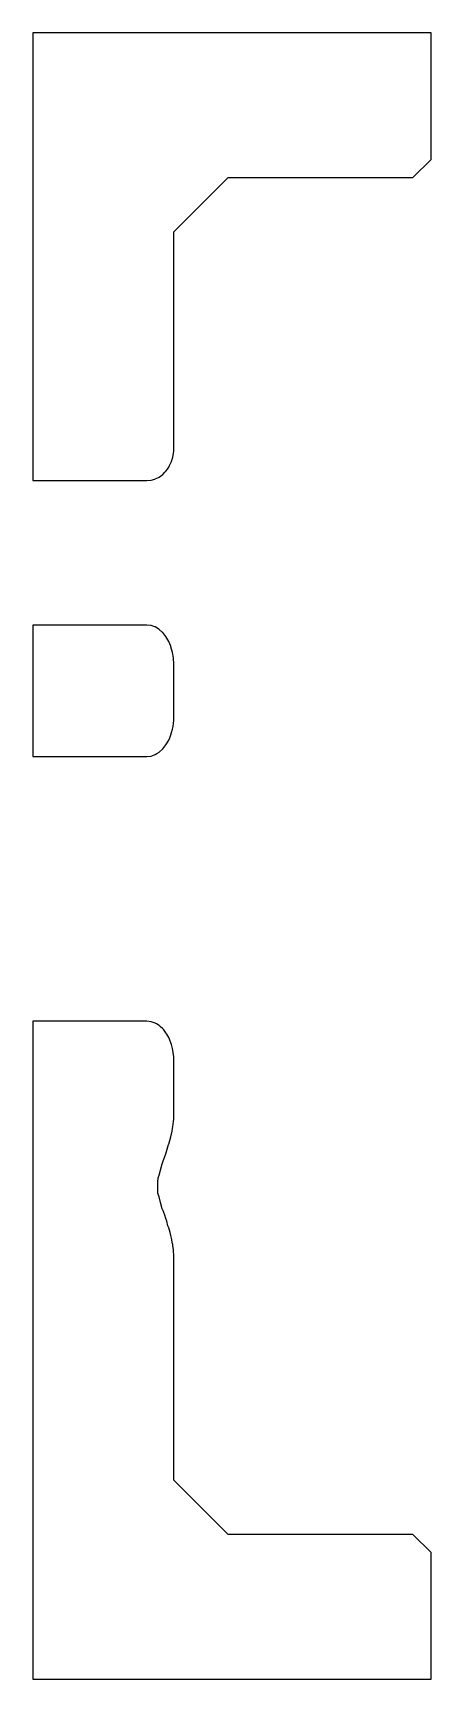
# Model space of a CAD drawing. Header units: metres. Extents: x 0 to 47.5, y 0 to 45.5.
# Drawn here: x 36.5 to 47.5, y 0 to 45.5 of the extents above.
import ezdxf

# ---------------------------------------------------------------- set-up
doc = ezdxf.new("R2010")
doc.units = ezdxf.units.M

msp = doc.modelspace()

# ---------------------------------------------------------------- linework, layer by layer
for p, q in [((47.5, 45.5), (36.5, 45.5)), ((36.5, 45.5), (36.5, 33.127)), ((47.5, 42), (47.5, 45.5)), ((47, 41.5), (47.5, 42)), ((40.3959, 40), (41.8959, 41.5)), ((41.8959, 41.5), (47, 41.5)), ((40.3959, 34.0166), (40.3959, 40)), ((40.3264, 33.6525), (40.3592, 33.7473)), ((40.3592, 33.7473), (40.3634, 33.7683)), ((40.3634, 33.7683), (40.3867, 33.8843)), ((40.3867, 33.8843), (40.387, 33.8896)), ((40.387, 33.8896), (40.3898, 33.9315)), ((40.3898, 33.9315), (40.3953, 34.0075)), ((40.3953, 34.0075), (40.3959, 34.0166)), ((39.9663, 33.2148), (39.9864, 33.2248)), ((39.9864, 33.2248), (40.0592, 33.2782)), ((40.0592, 33.2782), (40.0868, 33.2984)), ((40.0868, 33.2984), (40.1424, 33.3553)), ((40.1424, 33.3553), (40.1762, 33.3899)), ((40.1762, 33.3899), (40.2152, 33.4445)), ((40.2152, 33.4445), (40.2527, 33.497)), ((40.2527, 33.497), (40.2767, 33.544)), ((40.2767, 33.544), (40.3142, 33.6172)), ((40.3142, 33.6172), (40.3264, 33.6525)), ((36.5, 33.127), (39.6459, 33.127)), ((39.6459, 33.127), (39.755, 33.1372)), ((39.755, 33.1372), (39.7632, 33.138)), ((39.7632, 33.138), (39.8645, 33.1671)), ((39.8645, 33.1671), (39.8777, 33.1709)), ((39.8777, 33.1709), (39.9663, 33.2148)), ((39.6459, 29.1342), (36.5, 29.1342)), ((36.5, 29.1342), (36.5, 25.5)), ((39.7632, 29.1207), (39.6459, 29.1342)), ((39.8724, 29.0823), (39.7632, 29.1207)), ((39.8777, 29.0805), (39.8724, 29.0823)), ((39.9808, 29.0179), (39.8777, 29.0805)), ((39.9864, 29.0146), (39.9808, 29.0179)), ((40.081, 28.9298), (39.9864, 29.0146)), ((40.0868, 28.9246), (40.081, 28.9298)), ((40.1762, 28.8128), (40.0868, 28.9246)), ((40.2527, 28.6818), (40.1762, 28.8128)), ((40.3089, 28.5475), (40.2527, 28.6818)), ((40.3142, 28.535), (40.3089, 28.5475)), ((40.3592, 28.3759), (40.3142, 28.535)), ((40.3837, 28.2267), (40.3592, 28.3759)), ((40.3867, 28.2085), (40.3837, 28.2267)), ((40.3948, 28.0576), (40.3867, 28.2085)), ((40.3959, 28.0368), (40.3948, 28.0576)), ((40.3959, 26.5974), (40.3959, 28.0368)), ((40.3702, 26.325), (40.3867, 26.4257)), ((40.3867, 26.4257), (40.3903, 26.4931)), ((40.3903, 26.4931), (40.3959, 26.5974)), ((40.208, 25.8758), (40.2527, 25.9524)), ((40.2527, 25.9524), (40.2779, 26.0126)), ((40.2779, 26.0126), (40.3142, 26.0992)), ((40.3142, 26.0992), (40.3324, 26.1635)), ((40.3324, 26.1635), (40.3592, 26.2583)), ((40.3592, 26.2583), (40.3702, 26.325)), ((36.5, 25.5), (39.6459, 25.5)), ((39.6459, 25.5), (39.7632, 25.5135)), ((39.7632, 25.5135), (39.8122, 25.5307)), ((39.8122, 25.5307), (39.8777, 25.5537)), ((39.8777, 25.5537), (39.924, 25.5818)), ((39.924, 25.5818), (39.9864, 25.6196)), ((39.9864, 25.6196), (40.0868, 25.7096)), ((40.0868, 25.7096), (40.1762, 25.8214)), ((40.1762, 25.8214), (40.208, 25.8758)), ((39.6459, 18.1842), (36.5, 18.1842)), ((36.5, 18.1842), (36.5, 0)), ((39.7632, 18.1707), (39.6459, 18.1842)), ((39.798, 18.1585), (39.7632, 18.1707)), ((39.8777, 18.1305), (39.798, 18.1585)), ((39.9105, 18.1106), (39.8777, 18.1305)), ((39.9864, 18.0646), (39.9105, 18.1106)), ((40.0164, 18.0377), (39.9864, 18.0646)), ((40.0868, 17.9746), (40.0164, 18.0377)), ((40.1132, 17.9416), (40.0868, 17.9746)), ((40.1762, 17.8628), (40.1132, 17.9416)), ((40.1985, 17.8246), (40.1762, 17.8628)), ((40.2527, 17.7318), (40.1985, 17.8246)), ((40.2703, 17.6898), (40.2527, 17.7318)), ((40.3142, 17.585), (40.2703, 17.6898)), ((40.3268, 17.5403), (40.3142, 17.585)), ((40.3592, 17.4259), (40.3268, 17.5403)), ((40.3668, 17.3799), (40.3592, 17.4259)), ((40.3867, 17.2585), (40.3668, 17.3799)), ((40.3892, 17.2123), (40.3867, 17.2585)), ((40.3959, 17.0868), (40.3892, 17.2123)), ((40.3959, 15.6112), (40.3959, 17.0868)), ((40.3886, 15.4624), (40.3959, 15.6112)), ((40.3142, 14.9898), (40.3446, 15.1415)), ((40.3446, 15.1415), (40.3592, 15.214)), ((40.3592, 15.214), (40.3724, 15.3275)), ((40.3724, 15.3275), (40.3867, 15.4229)), ((40.3867, 15.4229), (40.3886, 15.4624)), ((40.1762, 14.5193), (40.2486, 14.7731)), ((40.2486, 14.7731), (40.2527, 14.7829)), ((40.2527, 14.7829), (40.2546, 14.7893)), ((40.2546, 14.7893), (40.3142, 14.9898)), ((39.9864, 13.9306), (40.074, 14.2399)), ((40.074, 14.2399), (40.0868, 14.2851)), ((40.0868, 14.2851), (40.0889, 14.2959)), ((40.0889, 14.2959), (40.1762, 14.5193)), ((39.9476, 13.4347), (39.9537, 13.7327)), ((39.9537, 13.7327), (39.9563, 13.8587)), ((39.9563, 13.8587), (39.9864, 13.9306)), ((39.9706, 13.3739), (39.9476, 13.4347)), ((39.9864, 13.3323), (39.9706, 13.3739)), ((40.0261, 13.1771), (39.9864, 13.3323)), ((40.0715, 12.9999), (40.0261, 13.1771)), ((40.0821, 12.9795), (40.0715, 12.9999)), ((40.0868, 12.9705), (40.0821, 12.9795)), ((40.1411, 12.8243), (40.0868, 12.9705)), ((40.1762, 12.73), (40.1411, 12.8243)), ((40.1959, 12.6576), (40.1762, 12.73)), ((40.231, 12.5283), (40.1959, 12.6576)), ((40.2466, 12.4894), (40.231, 12.5283)), ((40.2527, 12.4743), (40.2466, 12.4894)), ((40.2912, 12.3405), (40.2527, 12.4743)), ((40.3142, 12.2608), (40.2912, 12.3405)), ((40.3293, 12.1829), (40.3142, 12.2608)), ((40.3592, 12.0296), (40.3293, 12.1829)), ((40.3607, 12.0166), (40.3592, 12.0296)), ((40.3644, 11.9839), (40.3607, 12.0166)), ((40.3813, 11.8682), (40.3644, 11.9839)), ((40.3867, 11.8314), (40.3813, 11.8682)), ((40.392, 11.7214), (40.3867, 11.8314)), ((40.3959, 11.6389), (40.392, 11.7214)), ((40.3959, 5.5), (40.3959, 11.6389)), ((41.8959, 4), (40.3959, 5.5)), ((47, 4), (41.8959, 4)), ((47.5, 3.5), (47, 4)), ((47.5, 0), (47.5, 3.5)), ((36.5, 0), (47.5, 0))]:
    msp.add_line(p, q)

doc.saveas('drawing.dxf')
